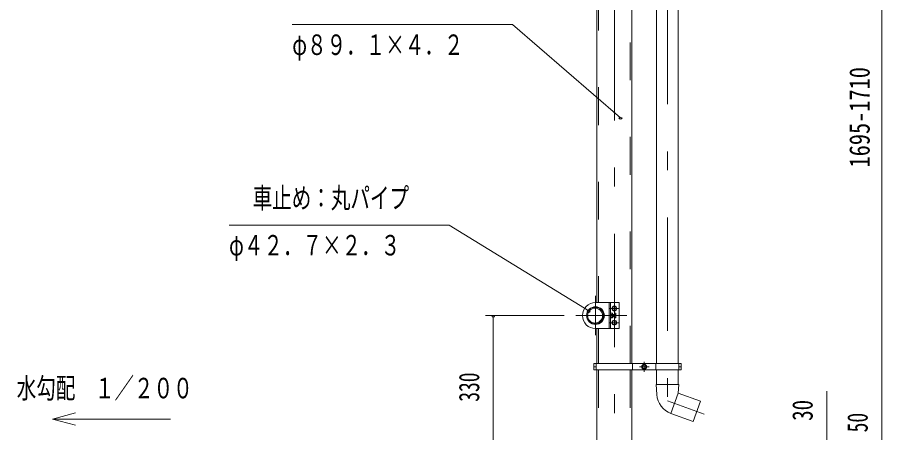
# Model space of a CAD drawing. Units: millimetres, scale not verified. Extents: x -25340 to 25344, y -10500 to 10500.
# Drawn here: x 16336 to 21833, y 1176 to 3814 of the extents above; entities that cross this region are included whole.
import ezdxf
from ezdxf.enums import TextEntityAlignment as Align

# ---------------------------------------------------------------- set-up
doc = ezdxf.new("R2010")
doc.units = ezdxf.units.MM
doc.header["$LTSCALE"] = 60
doc.linetypes.add('USER2', pattern=[10, 4, -6])
doc.linetypes.add('USER3', pattern=[24, 12, -5, 2, -5])
for name, color, linetype, lineweight in [('0-6_2-02BOLD', 7, 'Continuous', 18), ('0-7_2-12HIDDEN', 3, 'USER2', 18), ('0-8_2-22CENTER', 3, 'USER3', 18), ('0-9_2-42THIN', 4, 'Continuous', 18), ('0-A_2-52DIM', 3, 'Continuous', 18)]:
    doc.layers.add(name, color=color, linetype=linetype, lineweight=lineweight)
doc.styles.add('ＭＳ ゴシック', font='')
doc.styles.get('ＭＳ ゴシック').set_extended_font_data('MS Gothic')

msp = doc.modelspace()

# ---------------------------------------------------------------- linework, layer by layer
at = {"layer": '0-6_2-02BOLD'}
for p, q in [((20021.66, 4569.93), (20021.66, 2002.43)), ((20244.41, 1614.93), (20244.41, 4569.93)), ((20401.79, 4569.93), (20401.79, 1614.93)), ((20539.29, 4569.93), (20539.29, 1614.93)), ((20013.04, 2002.43), (20163.04, 2002.43)), ((20108.04, 2002.43), (20108.04, 1837.43)), ((20120.54, 1972.15), (20133.04, 1979.36)), ((20133.04, 1979.36), (20145.54, 1972.15)), ((20163.04, 2002.43), (20163.04, 1837.43)), ((20063.55, 1924.93), (20066.04, 1927.43)), ((20063.55, 1924.93), (20063.55, 1914.93)), ((20119.28, 1927.15), (20108.04, 1927.15)), ((20120.54, 1932.18), (20120.54, 1907.68)), ((20120.54, 1927.43), (20133.04, 1927.43)), ((20133.04, 1905.5), (20133.04, 1934.37)), ((20141.78, 1934.37), (20133.04, 1934.37)), ((20141.78, 1927.15), (20133.04, 1927.15)), ((20133.05, 1950.5), (20145.54, 1957.71)), ((20143.04, 1932.18), (20141.78, 1934.37)), ((20143.04, 1907.68), (20143.04, 1932.18)), ((20145.54, 1972.15), (20145.54, 1957.71)), ((20066.04, 1912.43), (20063.55, 1914.93)), ((20066.04, 1912.43), (20068.79, 1912.43)), ((20119.28, 1912.71), (20108.04, 1912.71)), ((20119.28, 1905.5), (20108.04, 1905.5)), ((20120.54, 1907.68), (20119.28, 1905.5)), ((20120.54, 1912.43), (20133.04, 1912.43)), ((20120.54, 1882.15), (20120.54, 1867.71)), ((20141.78, 1912.71), (20133.04, 1912.71)), ((20013.04, 1837.43), (20163.04, 1837.43)), ((20021.67, 1837.43), (20021.67, 1614.93)), ((20120.54, 1867.71), (20133.05, 1860.5)), ((20133.05, 1860.5), (20145.54, 1867.71)), ((20002.42, 1614.93), (20558.54, 1614.93)), ((20002.42, 1594.93), (20017.67, 1594.93)), ((20017.67, 1614.93), (20017.67, 1574.93)), ((20248.42, 1614.93), (20248.42, 1574.93)), ((20310.6, 1602.15), (20310.6, 1587.71)), ((20397.79, 1614.93), (20397.79, 1574.93)), ((20543.29, 1614.93), (20543.29, 1574.93)), ((20543.29, 1594.93), (20558.54, 1594.93)), ((20558.54, 1614.93), (20558.54, 1574.93)), ((20021.66, 1574.93), (20021.66, 969.93)), ((20244.41, 1574.93), (20244.41, 969.93)), ((20310.6, 1587.71), (20323.11, 1580.5)), ((20323.11, 1580.5), (20335.6, 1587.71)), ((20401.79, 1574.93), (20401.79, 1482.66)), ((20539.29, 1574.93), (20539.29, 1482.66)), ((20398.04, 1482.66), (20543.05, 1482.66)), ((20402.44, 1418.17), (20398.04, 1482.66)), ((20539.29, 1427.66), (20492.27, 1298.45)), ((20492.97, 1298.2), (20633.22, 1247.15))]:
    msp.add_line(p, q, dxfattribs=at)
for points in [[(20066.04, 1912.43), (20066.04, 1927.43), (20068.79, 1927.43)], [(20120.54, 1932.18), (20119.28, 1934.37), (20108.04, 1934.37)], [(20120.54, 1972.15), (20120.54, 1957.71), (20133.05, 1950.5)], [(20120.54, 1882.15), (20133.04, 1889.36), (20145.54, 1882.15), (20145.54, 1867.71)], [(20143.04, 1907.68), (20141.78, 1905.5), (20133.04, 1905.5)], [(20002.42, 1614.93), (20002.42, 1574.93), (20558.54, 1574.93)], [(20310.6, 1602.15), (20323.1, 1609.37), (20335.6, 1602.15), (20335.6, 1587.71)], [(20543.04, 1482.66), (20539.29, 1427.66), (20680.25, 1376.36), (20633.22, 1247.15)]]:
    msp.add_lwpolyline(points, dxfattribs=at)
for centre, radius in [((20133.04, 1964.93), 15.62), ((20013.04, 1919.93), 56.25), ((20010.17, 1919.93), 53.38), ((20010.17, 1919.93), 47.62), ((20133.04, 1964.93), 12.25), ((20133.04, 1874.93), 15.62), ((20133.04, 1874.93), 12.25), ((20323.1, 1594.93), 15.62), ((20323.1, 1594.93), 12.25)]:
    msp.add_circle(centre, radius, dxfattribs=at)
for centre, radius, start, end in [((20013.04, 1919.93), 82.5, 90, 270), ((20114.75, 1930.76), 5.79, 321.46857, 360), ((20099.27, 1919.93), 21.27, 340.17088, 19.83133), ((20137.25, 1930.76), 5.79, 321.45377, 0), ((20121.77, 1919.93), 21.27, 340.16867, 19.82912), ((20114.75, 1909.1), 5.79, 0, 38.54623), ((20137.25, 1909.1), 5.79, 0, 38.53143), ((20539.62, 1427.54), 137.5, 183.90576, 250.16731)]:
    msp.add_arc(centre, radius, start, end, dxfattribs=at)
at = {"layer": '0-7_2-12HIDDEN'}
for p, q in [((20032.16, 4569.93), (20032.16, 2002.43)), ((20233.91, 1614.93), (20233.91, 4569.93)), ((20100.04, 2002.43), (20100.04, 1837.43)), ((20032.17, 1837.43), (20032.17, 1614.93)), ((20032.17, 1574.93), (20032.17, 969.93)), ((20233.92, 1574.93), (20233.92, 969.93))]:
    msp.add_line(p, q, dxfattribs=at)
at = {"layer": '0-8_2-22CENTER'}
for p, q in [((20133.04, 5319.93), (20133.04, -1305.07)), ((20013.04, 2044.93), (20013.04, 1794.93)), ((20101.79, 1964.93), (20164.29, 1964.93)), ((19888.05, 1919.93), (20213.04, 1919.93)), ((20101.79, 1874.93), (20165.93, 1874.93)), ((20291.85, 1594.93), (20354.35, 1594.93)), ((20323.1, 1626.18), (20323.1, 1563.68))]:
    msp.add_line(p, q, dxfattribs=at)
msp.add_lwpolyline([(20470.54, 5422.98), (20470.54, 1379.52), (20703.72, 1294.65)], dxfattribs=at)
at = {"layer": '0-9_2-42THIN'}
for p, q in [((20069.03, 1925.43), (20064.04, 1925.43)), ((20133.04, 1925.43), (20120.54, 1925.43)), ((20069.03, 1914.43), (20064.04, 1914.43)), ((20133.04, 1914.43), (20120.54, 1914.43))]:
    msp.add_line(p, q, dxfattribs=at)
at = {"layer": '0-A_2-52DIM'}
for p, q in [((21833.04, 344.93), (21833.04, 5797.43)), ((20182.32, 3176.89), (20162.32, 3176.89)), ((19083.04, 2494.93), (17683.04, 2494.93)), ((19083.04, 2494.93), (19969.95, 1949.14)), ((19979.95, 1949.14), (19959.95, 1949.14)), ((19813.04, 1919.93), (19313.05, 1919.93)), ((19373.04, 1919.93), (19353.04, 1919.93)), ((19363.04, 1919.93), (19363.04, 1094.93)), ((21483.04, 1032.16), (21483.04, 1439.93)), ((16561.31, 1262.63), (16706.2, 1301.46)), ((16561.31, 1262.63), (17311.31, 1262.63)), ((16561.31, 1262.63), (16706.2, 1223.81))]:
    msp.add_line(p, q, dxfattribs=at)
msp.add_lwpolyline([(18084.9, 3768.2), (19484.9, 3768.2), (20172.32, 3176.89)], dxfattribs=at)
for centre in [(20172.32, 3176.89), (19969.95, 1949.14), (19363.04, 1919.93)]:
    msp.add_arc(centre, 10, 180, 0, dxfattribs=at)

# ---------------------------------------------------------------- texts
at = {"layer": '0-A_2-52DIM', "color": 7, "style": 'ＭＳ ゴシック', "width": 0.7}
for s, p in [('φ８９．１×４．２', (18084.9, 3535.96)), ('車止め：丸パイプ', (17833.04, 2562.7)), ('φ４２．７×２．３', (17683.04, 2262.7)), ('水勾配\u3000１／２００', (16332.84, 1355.4))]:
    msp.add_text(s, height=130.2, dxfattribs=at).set_placement(p, align=Align.BOTTOM_LEFT)
at = {"layer": '0-A_2-52DIM', "color": 7, "style": 'ＭＳ ゴシック'}
for s, width, p in [('1695-1710', 0.8, (21795.54, 2860.66)), ('330', 0.7, (19313.05, 1372.6)), ('30', 0.75, (21433.04, 1251.62)), ('50', 0.7, (21783.04, 1178.21))]:
    msp.add_text(s, height=130.2, rotation=90, dxfattribs=dict(at, width=width)).set_placement(p, align=Align.BOTTOM_LEFT)

doc.saveas('drawing.dxf')
